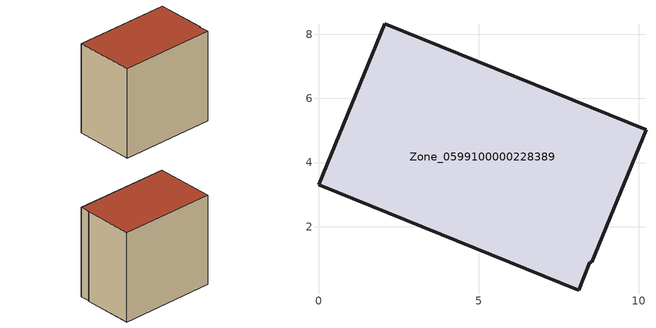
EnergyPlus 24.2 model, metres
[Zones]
Zone_0599100000228389
 floor ground (C_G): 8.52,0.89 8.46,0.89 8.12,0.01 0,3.31 2.06,8.33 10.22,5.03 z0
 wall outside (C_F): 10.22,5.03 2.06,8.33 0,3.31 8.12,0.01 8.46,0.89 8.52,0.89 10.22,5.03 z0:8.24
 roof outside (C_R): 8.46,0.89 8.52,0.89 10.22,5.03 2.06,8.33 0,3.31 8.12,0.01 z8.24
[BUILDING]
Pand.0599100000228389: North Axis=0; Terrain=City; Loads Convergence Tolerance Value=0.04; Temperature Convergence Tolerance Value=0.4; Solar Distribution=FullExterior; Maximum Number of Warmup Days=25; Minimum Number of Warmup Days=1
[Site:Location]
Rotterdam.The.Hague.AP_ZH_NLD Design_Conditions: Latitude=51.96; Longitude=4.45; Time Zone=1; Elevation=-4.5
[SITE:GROUNDTEMPERATURE:BUILDINGSURFACE]
18, 18, 18, 18, 18, 18, 18, 18, 18, 18, 18, 18
[MATERIAL] Thermal Absorptance=0.9; Solar Absorptance=0.7; Visible Absorptance=0.7
Name | Roughness | Thickness | Conductivity | Density | Specific Heat
G.TI.1975-1991 | MediumSmooth | 0.15 | 0.288461 | 540 | 1210
F.TI.1975-1991 | Rough | 0.3 | 0.230769 | 1920 | 840
R.TI.1975-1991 | MediumRough | 0.2 | 0.153846 | 1500 | 1000
[CONSTRUCTION]
C_G: G.TI.1975-1991
C_F: F.TI.1975-1991
C_R: R.TI.1975-1991
[ZONE]
Zone_0599100000228389: Type=1; Multiplier=1; Ceiling Height=Autocalculate; Volume=Autocalculate; Floor Area=autocalculate; Part of Total Floor Area=Yes
[ZONEINFILTRATION:DESIGNFLOWRATE]
Infil_Zone_0599100000228389: Zone or ZoneList or Space or SpaceList=Zone_0599100000228389; Schedule=AlwaysOn; Design Flow Rate Calculation Method=Flow/Area; Flow Rate per Floor Area=0.003; Constant Term Coefficient=1; Temperature Term Coefficient=0; Velocity Term Coefficient=0; Velocity Squared Term Coefficient=0
[HVACTEMPLATE:ZONE:IDEALLOADSAIRSYSTEM]
Zone_0599100000228389: Maximum Heating Supply Air Temperature=50; Minimum Cooling Supply Air Temperature=13; Maximum Heating Supply Air Humidity Ratio=0.0156; Minimum Cooling Supply Air Humidity Ratio=0.0077; Heating Limit=NoLimit; Cooling Limit=NoLimit; Dehumidification Control Type=ConstantSensibleHeatRatio; Cooling Sensible Heat Ratio=0.7; Dehumidification Setpoint=60; Humidification Control Type=None; Humidification Setpoint=30; Outdoor Air Method=None; Outdoor Air Flow Rate per Person=0.00944; Outdoor Air Flow Rate per Zone Floor Area=0; Outdoor Air Flow Rate per Zone=0; Demand Controlled Ventilation Type=None; Outdoor Air Economizer Type=NoEconomizer; Heat Recovery Type=None; Sensible Heat Recovery Effectiveness=0.7; Latent Heat Recovery Effectiveness=0.65
[ZONECONTROL:THERMOSTAT]
ThermostatControl_Zone_0599100000228389: Zone or ZoneList=Zone_0599100000228389; Control Type Schedule=DualSetpointControlType; Control 1=Thermostat_Zone_0599100000228389; Temperature Difference Between Cutout And Setpoint=0
[THERMOSTATSETPOINT:DUALSETPOINT]
Thermostat_Zone_0599100000228389: Heating Setpoint Temperature Schedule=HeatingSetpoint_Zone_0599100000228389; Cooling Setpoint Temperature Schedule=CoolingSetpoint_Zone_0599100000228389
[SCHEDULE:COMPACT]
HeatingSetpoint_Zone_0599100000228389: Through: 12/31, For: AllDays, Until: 24:00, 21
CoolingSetpoint_Zone_0599100000228389: Through: 12/31, For: AllDays, Until: 24:00, 24
DualSetpointControlType: Through: 12/31, For: AllDays, Until: 24:00, 4
AlwaysOn: Through: 12/31, For: AllDays, Until: 24:00, 1
